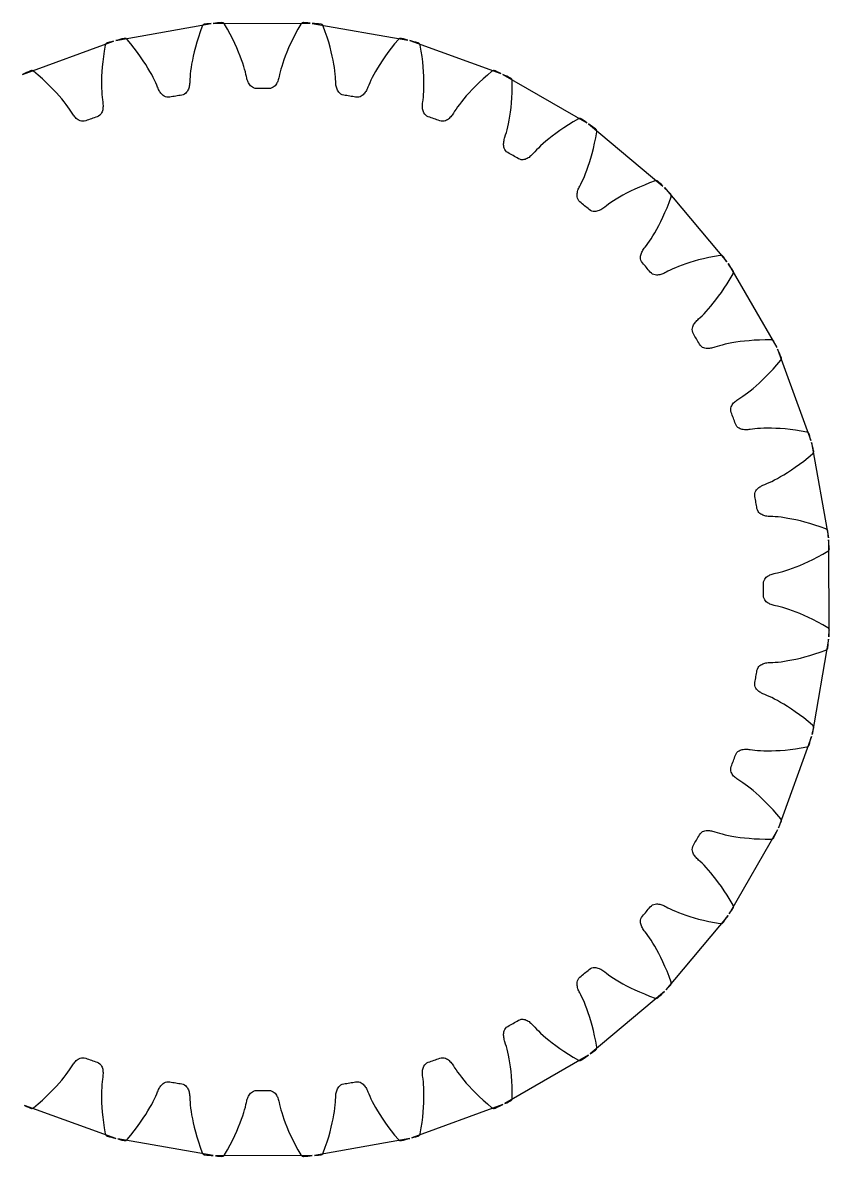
# Model space of a CAD drawing. Header units: metres. Extents: x -10.1 to 46.1, y -19 to 19.
# Drawn here: x 19.17 to 46.15, y -18.95 to 18.95 of the extents above; entities that cross this region are included whole.
import ezdxf

# ---------------------------------------------------------------- set-up
doc = ezdxf.new("R2010")
doc.units = ezdxf.units.M

msp = doc.modelspace()

# ---------------------------------------------------------------- linework, layer by layer
at = {"color": 1}
for points in [[(28.779, 18.934), (28.708, 18.94), (28.637, 18.945), (28.565, 18.951), (28.557, 18.951), (28.549, 18.95), (28.541, 18.949), (28.534, 18.948), (28.526, 18.946), (28.519, 18.943), (28.512, 18.939), (28.505, 18.935), (28.498, 18.931), (28.492, 18.926), (28.486, 18.921), (28.481, 18.915), (28.476, 18.908), (28.472, 18.902), (28.373, 18.73), (28.282, 18.564), (28.2, 18.404), (28.126, 18.251), (28.06, 18.106), (28.001, 17.967), (27.948, 17.836), (27.902, 17.713), (27.863, 17.598), (27.829, 17.491), (27.8, 17.393), (27.776, 17.303), (27.757, 17.222), (27.741, 17.15), (27.732, 17.11), (27.722, 17.072), (27.711, 17.035), (27.698, 17), (27.684, 16.966), (27.668, 16.934), (27.65, 16.902), (27.629, 16.872), (27.605, 16.843), (27.576, 16.815), (27.54, 16.79), (27.498, 16.768), (27.45, 16.754), (27.397, 16.749), (27.346, 16.749), (27.296, 16.75), (27.245, 16.75), (27.195, 16.75), (27.195, 16.75), (27.144, 16.75), (27.094, 16.75), (27.043, 16.749), (26.993, 16.749), (26.94, 16.754), (26.891, 16.768), (26.849, 16.79), (26.814, 16.815), (26.785, 16.843), (26.76, 16.872), (26.739, 16.902), (26.721, 16.934), (26.706, 16.966), (26.691, 17), (26.679, 17.035), (26.668, 17.072), (26.658, 17.11), (26.649, 17.15), (26.633, 17.222), (26.614, 17.303), (26.59, 17.393), (26.561, 17.491), (26.527, 17.598), (26.487, 17.713), (26.441, 17.836), (26.389, 17.967), (26.33, 18.106), (26.264, 18.251), (26.19, 18.404), (26.107, 18.564), (26.017, 18.73), (25.918, 18.902), (25.914, 18.908), (25.909, 18.915), (25.903, 18.921), (25.898, 18.926), (25.892, 18.931), (25.885, 18.935), (25.878, 18.939), (25.871, 18.943), (25.864, 18.946), (25.856, 18.948), (25.848, 18.949), (25.84, 18.95), (25.832, 18.951), (25.825, 18.951), (25.753, 18.945), (25.682, 18.94), (25.61, 18.934), (25.539, 18.928)], [(25.467, 18.921), (25.396, 18.915), (25.325, 18.908), (25.254, 18.901), (25.246, 18.899), (25.238, 18.898), (25.23, 18.895), (25.223, 18.892), (25.216, 18.889), (25.209, 18.885), (25.203, 18.88), (25.197, 18.875), (25.191, 18.87), (25.186, 18.864), (25.181, 18.857), (25.177, 18.851), (25.173, 18.844), (25.17, 18.836), (25.102, 18.65), (25.042, 18.47), (24.989, 18.299), (24.943, 18.136), (24.903, 17.981), (24.868, 17.834), (24.84, 17.696), (24.816, 17.567), (24.797, 17.447), (24.782, 17.336), (24.771, 17.234), (24.763, 17.141), (24.757, 17.058), (24.755, 16.985), (24.753, 16.943), (24.75, 16.904), (24.745, 16.866), (24.739, 16.829), (24.731, 16.793), (24.721, 16.759), (24.708, 16.725), (24.693, 16.691), (24.674, 16.658), (24.65, 16.626), (24.62, 16.594), (24.582, 16.566), (24.536, 16.543), (24.485, 16.529), (24.435, 16.521), (24.386, 16.513), (24.336, 16.504), (24.286, 16.496), (24.286, 16.496), (24.237, 16.487), (24.187, 16.478), (24.137, 16.469), (24.088, 16.459), (24.035, 16.455), (23.984, 16.461), (23.939, 16.474), (23.9, 16.494), (23.866, 16.516), (23.837, 16.54), (23.811, 16.567), (23.788, 16.594), (23.767, 16.623), (23.747, 16.654), (23.729, 16.686), (23.711, 16.721), (23.695, 16.757), (23.679, 16.795), (23.651, 16.863), (23.618, 16.939), (23.579, 17.024), (23.533, 17.115), (23.481, 17.215), (23.422, 17.321), (23.356, 17.434), (23.281, 17.554), (23.199, 17.68), (23.108, 17.812), (23.009, 17.95), (22.9, 18.093), (22.783, 18.241), (22.655, 18.393), (22.65, 18.399), (22.644, 18.404), (22.638, 18.409), (22.631, 18.413), (22.624, 18.417), (22.617, 18.42), (22.609, 18.423), (22.602, 18.425), (22.594, 18.427), (22.586, 18.427), (22.578, 18.428), (22.57, 18.427), (22.562, 18.426), (22.555, 18.425), (22.485, 18.407), (22.416, 18.389), (22.347, 18.371), (22.277, 18.353)], [(32.043, 18.371), (31.974, 18.389), (31.904, 18.407), (31.835, 18.425), (31.827, 18.426), (31.819, 18.427), (31.812, 18.428), (31.804, 18.427), (31.796, 18.427), (31.788, 18.425), (31.78, 18.423), (31.773, 18.42), (31.766, 18.417), (31.759, 18.413), (31.752, 18.409), (31.746, 18.404), (31.74, 18.399), (31.735, 18.393), (31.607, 18.241), (31.489, 18.093), (31.381, 17.95), (31.281, 17.812), (31.191, 17.68), (31.108, 17.554), (31.034, 17.434), (30.968, 17.321), (30.909, 17.215), (30.856, 17.115), (30.811, 17.024), (30.772, 16.939), (30.739, 16.863), (30.711, 16.795), (30.695, 16.757), (30.678, 16.721), (30.661, 16.686), (30.642, 16.654), (30.623, 16.623), (30.602, 16.594), (30.578, 16.567), (30.553, 16.54), (30.523, 16.516), (30.49, 16.494), (30.451, 16.474), (30.405, 16.461), (30.355, 16.455), (30.302, 16.459), (30.252, 16.469), (30.203, 16.478), (30.153, 16.487), (30.103, 16.496), (30.103, 16.496), (30.054, 16.504), (30.004, 16.513), (29.954, 16.521), (29.904, 16.529), (29.853, 16.543), (29.808, 16.566), (29.77, 16.594), (29.74, 16.626), (29.716, 16.658), (29.697, 16.691), (29.681, 16.725), (29.669, 16.759), (29.659, 16.793), (29.651, 16.829), (29.645, 16.866), (29.64, 16.904), (29.637, 16.943), (29.635, 16.985), (29.632, 17.058), (29.627, 17.141), (29.619, 17.234), (29.608, 17.336), (29.593, 17.447), (29.574, 17.567), (29.55, 17.696), (29.521, 17.834), (29.487, 17.981), (29.447, 18.136), (29.401, 18.299), (29.348, 18.47), (29.287, 18.65), (29.219, 18.836), (29.216, 18.844), (29.213, 18.851), (29.209, 18.857), (29.204, 18.864), (29.199, 18.87), (29.193, 18.875), (29.187, 18.88), (29.18, 18.885), (29.174, 18.889), (29.167, 18.892), (29.159, 18.895), (29.152, 18.898), (29.144, 18.899), (29.136, 18.901), (29.065, 18.908), (28.993, 18.915), (28.922, 18.921), (28.851, 18.928)], [(22.208, 18.334), (22.139, 18.315), (22.07, 18.296), (22.001, 18.276), (21.993, 18.274), (21.986, 18.271), (21.979, 18.267), (21.972, 18.263), (21.966, 18.258), (21.96, 18.253), (21.954, 18.248), (21.949, 18.241), (21.945, 18.235), (21.941, 18.228), (21.937, 18.221), (21.934, 18.214), (21.932, 18.206), (21.93, 18.199), (21.896, 18.003), (21.867, 17.816), (21.845, 17.638), (21.828, 17.469), (21.815, 17.309), (21.807, 17.159), (21.802, 17.018), (21.802, 16.887), (21.804, 16.765), (21.808, 16.653), (21.815, 16.551), (21.823, 16.458), (21.832, 16.376), (21.842, 16.303), (21.848, 16.262), (21.851, 16.222), (21.853, 16.184), (21.854, 16.147), (21.852, 16.11), (21.848, 16.074), (21.842, 16.039), (21.833, 16.003), (21.819, 15.967), (21.802, 15.931), (21.777, 15.895), (21.745, 15.861), (21.704, 15.83), (21.656, 15.808), (21.609, 15.791), (21.561, 15.774), (21.513, 15.757), (21.466, 15.74), (21.466, 15.74), (21.419, 15.723), (21.371, 15.705), (21.324, 15.687), (21.277, 15.67), (21.225, 15.656), (21.175, 15.653), (21.128, 15.659), (21.086, 15.671), (21.049, 15.687), (21.016, 15.706), (20.986, 15.727), (20.958, 15.751), (20.932, 15.776), (20.908, 15.802), (20.884, 15.831), (20.861, 15.862), (20.838, 15.894), (20.816, 15.929), (20.777, 15.991), (20.731, 16.061), (20.677, 16.137), (20.617, 16.22), (20.548, 16.308), (20.472, 16.403), (20.386, 16.503), (20.293, 16.608), (20.19, 16.718), (20.077, 16.832), (19.956, 16.95), (19.824, 17.072), (19.682, 17.197), (19.53, 17.325), (19.524, 17.33), (19.517, 17.334), (19.51, 17.338), (19.503, 17.341), (19.495, 17.344), (19.488, 17.346), (19.48, 17.347), (19.472, 17.348), (19.464, 17.348), (19.456, 17.347), (19.448, 17.346), (19.441, 17.344), (19.433, 17.342), (19.426, 17.339), (19.36, 17.31), (19.295, 17.28), (19.23, 17.25), (19.165, 17.22)], [(35.16, 17.25), (35.094, 17.28), (35.029, 17.31), (34.964, 17.339), (34.957, 17.342), (34.949, 17.344), (34.941, 17.346), (34.933, 17.347), (34.926, 17.348), (34.918, 17.348), (34.91, 17.347), (34.902, 17.346), (34.894, 17.344), (34.887, 17.341), (34.88, 17.338), (34.873, 17.334), (34.866, 17.33), (34.86, 17.325), (34.708, 17.197), (34.566, 17.072), (34.434, 16.95), (34.312, 16.832), (34.2, 16.718), (34.097, 16.608), (34.003, 16.503), (33.918, 16.403), (33.841, 16.308), (33.773, 16.22), (33.712, 16.137), (33.659, 16.061), (33.613, 15.991), (33.574, 15.929), (33.552, 15.894), (33.529, 15.862), (33.506, 15.831), (33.482, 15.802), (33.457, 15.776), (33.431, 15.751), (33.404, 15.727), (33.374, 15.706), (33.341, 15.687), (33.304, 15.671), (33.262, 15.659), (33.215, 15.653), (33.164, 15.656), (33.113, 15.67), (33.066, 15.687), (33.018, 15.705), (32.971, 15.723), (32.924, 15.74), (32.924, 15.74), (32.876, 15.757), (32.829, 15.774), (32.781, 15.791), (32.733, 15.808), (32.685, 15.83), (32.645, 15.861), (32.612, 15.895), (32.588, 15.931), (32.57, 15.967), (32.557, 16.003), (32.548, 16.039), (32.542, 16.074), (32.538, 16.11), (32.536, 16.147), (32.536, 16.184), (32.538, 16.222), (32.542, 16.262), (32.547, 16.303), (32.557, 16.376), (32.567, 16.458), (32.575, 16.551), (32.581, 16.653), (32.586, 16.765), (32.588, 16.887), (32.587, 17.018), (32.583, 17.159), (32.575, 17.309), (32.562, 17.469), (32.545, 17.638), (32.522, 17.816), (32.494, 18.003), (32.46, 18.199), (32.458, 18.206), (32.455, 18.214), (32.452, 18.221), (32.449, 18.228), (32.445, 18.235), (32.44, 18.241), (32.435, 18.248), (32.43, 18.253), (32.424, 18.258), (32.417, 18.263), (32.411, 18.267), (32.403, 18.271), (32.396, 18.274), (32.389, 18.276), (32.32, 18.296), (32.251, 18.315), (32.182, 18.334), (32.112, 18.353)], [(38.034, 15.605), (37.975, 15.646), (37.916, 15.686), (37.857, 15.726), (37.85, 15.731), (37.843, 15.734), (37.836, 15.737), (37.828, 15.74), (37.821, 15.742), (37.813, 15.743), (37.805, 15.744), (37.797, 15.744), (37.789, 15.743), (37.781, 15.742), (37.774, 15.74), (37.766, 15.738), (37.759, 15.734), (37.752, 15.731), (37.58, 15.631), (37.418, 15.533), (37.267, 15.436), (37.127, 15.341), (36.997, 15.247), (36.876, 15.157), (36.765, 15.07), (36.664, 14.986), (36.572, 14.906), (36.489, 14.831), (36.415, 14.76), (36.35, 14.694), (36.292, 14.634), (36.243, 14.579), (36.215, 14.549), (36.187, 14.521), (36.159, 14.495), (36.131, 14.471), (36.102, 14.448), (36.072, 14.428), (36.04, 14.41), (36.007, 14.394), (35.971, 14.381), (35.932, 14.372), (35.889, 14.367), (35.842, 14.37), (35.792, 14.382), (35.744, 14.404), (35.701, 14.43), (35.657, 14.455), (35.614, 14.481), (35.57, 14.506), (35.57, 14.506), (35.526, 14.531), (35.482, 14.556), (35.438, 14.581), (35.394, 14.606), (35.351, 14.636), (35.316, 14.673), (35.29, 14.713), (35.273, 14.753), (35.261, 14.791), (35.255, 14.829), (35.252, 14.866), (35.252, 14.902), (35.254, 14.938), (35.259, 14.974), (35.265, 15.011), (35.274, 15.048), (35.285, 15.086), (35.297, 15.126), (35.319, 15.196), (35.343, 15.276), (35.367, 15.365), (35.391, 15.465), (35.415, 15.574), (35.439, 15.694), (35.46, 15.823), (35.481, 15.963), (35.499, 16.112), (35.514, 16.272), (35.526, 16.441), (35.535, 16.62), (35.54, 16.809), (35.54, 17.008), (35.539, 17.016), (35.538, 17.024), (35.537, 17.031), (35.534, 17.039), (35.532, 17.046), (35.528, 17.054), (35.524, 17.06), (35.52, 17.067), (35.515, 17.073), (35.509, 17.079), (35.503, 17.084), (35.497, 17.089), (35.49, 17.093), (35.483, 17.097), (35.419, 17.128), (35.354, 17.159), (35.289, 17.189), (35.225, 17.22)], [(40.579, 13.486), (40.528, 13.536), (40.477, 13.586), (40.426, 13.636), (40.42, 13.641), (40.413, 13.646), (40.407, 13.651), (40.4, 13.654), (40.393, 13.657), (40.385, 13.66), (40.377, 13.662), (40.37, 13.663), (40.362, 13.664), (40.354, 13.664), (40.346, 13.664), (40.338, 13.663), (40.33, 13.661), (40.323, 13.659), (40.136, 13.591), (39.96, 13.522), (39.795, 13.452), (39.64, 13.383), (39.495, 13.314), (39.361, 13.246), (39.237, 13.179), (39.123, 13.114), (39.018, 13.052), (38.924, 12.992), (38.838, 12.935), (38.762, 12.881), (38.695, 12.832), (38.637, 12.787), (38.604, 12.762), (38.572, 12.739), (38.54, 12.718), (38.508, 12.699), (38.475, 12.682), (38.442, 12.668), (38.408, 12.655), (38.373, 12.646), (38.335, 12.639), (38.295, 12.636), (38.252, 12.639), (38.206, 12.65), (38.159, 12.67), (38.115, 12.701), (38.077, 12.733), (38.039, 12.766), (38, 12.799), (37.962, 12.831), (37.962, 12.831), (37.923, 12.864), (37.884, 12.896), (37.845, 12.928), (37.806, 12.96), (37.769, 12.998), (37.741, 13.04), (37.722, 13.084), (37.712, 13.126), (37.707, 13.166), (37.707, 13.204), (37.711, 13.241), (37.717, 13.276), (37.726, 13.311), (37.736, 13.346), (37.749, 13.381), (37.764, 13.416), (37.781, 13.452), (37.8, 13.489), (37.835, 13.554), (37.872, 13.629), (37.911, 13.713), (37.952, 13.807), (37.995, 13.91), (38.038, 14.024), (38.083, 14.148), (38.127, 14.281), (38.17, 14.426), (38.213, 14.58), (38.255, 14.745), (38.294, 14.92), (38.332, 15.105), (38.366, 15.3), (38.367, 15.308), (38.368, 15.316), (38.367, 15.324), (38.367, 15.332), (38.365, 15.34), (38.363, 15.347), (38.36, 15.355), (38.357, 15.362), (38.353, 15.369), (38.349, 15.375), (38.344, 15.382), (38.338, 15.387), (38.333, 15.393), (38.326, 15.398), (38.268, 15.44), (38.21, 15.481), (38.151, 15.523), (38.093, 15.564)], [(42.718, 10.957), (42.676, 11.015), (42.634, 11.073), (42.593, 11.131), (42.588, 11.138), (42.582, 11.144), (42.577, 11.149), (42.57, 11.154), (42.564, 11.158), (42.557, 11.162), (42.55, 11.165), (42.542, 11.168), (42.535, 11.17), (42.527, 11.172), (42.519, 11.173), (42.511, 11.173), (42.503, 11.173), (42.495, 11.172), (42.3, 11.137), (42.114, 11.1), (41.939, 11.06), (41.775, 11.018), (41.62, 10.976), (41.476, 10.932), (41.342, 10.888), (41.219, 10.844), (41.105, 10.8), (41.001, 10.758), (40.908, 10.716), (40.823, 10.677), (40.749, 10.64), (40.684, 10.606), (40.647, 10.587), (40.611, 10.57), (40.576, 10.555), (40.541, 10.542), (40.506, 10.531), (40.471, 10.522), (40.436, 10.516), (40.399, 10.512), (40.361, 10.512), (40.321, 10.517), (40.278, 10.527), (40.235, 10.546), (40.193, 10.574), (40.155, 10.611), (40.123, 10.65), (40.091, 10.689), (40.058, 10.728), (40.026, 10.767), (40.026, 10.767), (39.994, 10.805), (39.961, 10.844), (39.928, 10.882), (39.895, 10.921), (39.865, 10.964), (39.845, 11.011), (39.834, 11.057), (39.831, 11.1), (39.834, 11.141), (39.84, 11.178), (39.85, 11.213), (39.862, 11.247), (39.877, 11.28), (39.894, 11.313), (39.913, 11.345), (39.934, 11.377), (39.957, 11.41), (39.982, 11.442), (40.027, 11.501), (40.076, 11.568), (40.13, 11.644), (40.186, 11.729), (40.246, 11.824), (40.309, 11.928), (40.374, 12.042), (40.441, 12.166), (40.509, 12.301), (40.578, 12.445), (40.647, 12.6), (40.716, 12.765), (40.785, 12.941), (40.854, 13.128), (40.856, 13.136), (40.858, 13.143), (40.859, 13.151), (40.859, 13.159), (40.859, 13.167), (40.858, 13.175), (40.857, 13.183), (40.855, 13.19), (40.852, 13.198), (40.849, 13.205), (40.845, 13.212), (40.841, 13.219), (40.836, 13.225), (40.831, 13.231), (40.781, 13.282), (40.731, 13.333), (40.68, 13.384), (40.63, 13.435)], [(44.384, 8.095), (44.354, 8.159), (44.323, 8.224), (44.292, 8.289), (44.288, 8.296), (44.284, 8.302), (44.279, 8.309), (44.274, 8.314), (44.268, 8.32), (44.262, 8.325), (44.255, 8.329), (44.248, 8.333), (44.241, 8.337), (44.234, 8.34), (44.226, 8.342), (44.218, 8.344), (44.211, 8.345), (44.203, 8.345), (44.004, 8.345), (43.815, 8.34), (43.636, 8.331), (43.467, 8.319), (43.307, 8.304), (43.158, 8.286), (43.018, 8.266), (42.889, 8.244), (42.769, 8.221), (42.66, 8.197), (42.56, 8.172), (42.47, 8.148), (42.391, 8.125), (42.32, 8.102), (42.281, 8.09), (42.243, 8.079), (42.205, 8.071), (42.169, 8.064), (42.132, 8.059), (42.097, 8.057), (42.06, 8.057), (42.024, 8.06), (41.986, 8.066), (41.948, 8.078), (41.908, 8.095), (41.868, 8.121), (41.831, 8.156), (41.801, 8.2), (41.776, 8.244), (41.751, 8.287), (41.726, 8.331), (41.701, 8.375), (41.701, 8.375), (41.675, 8.419), (41.65, 8.462), (41.624, 8.506), (41.599, 8.549), (41.576, 8.597), (41.565, 8.647), (41.562, 8.694), (41.567, 8.737), (41.576, 8.777), (41.589, 8.812), (41.605, 8.846), (41.623, 8.877), (41.643, 8.907), (41.665, 8.936), (41.69, 8.964), (41.716, 8.992), (41.744, 9.02), (41.774, 9.048), (41.829, 9.098), (41.889, 9.155), (41.955, 9.221), (42.026, 9.295), (42.101, 9.378), (42.181, 9.469), (42.265, 9.571), (42.352, 9.681), (42.442, 9.802), (42.535, 9.932), (42.631, 10.073), (42.728, 10.224), (42.826, 10.385), (42.926, 10.557), (42.929, 10.564), (42.932, 10.571), (42.935, 10.579), (42.937, 10.586), (42.938, 10.594), (42.938, 10.602), (42.938, 10.61), (42.938, 10.618), (42.937, 10.626), (42.935, 10.633), (42.932, 10.641), (42.929, 10.648), (42.926, 10.655), (42.921, 10.662), (42.881, 10.721), (42.84, 10.78), (42.8, 10.839), (42.759, 10.898)], [(45.529, 4.987), (45.51, 5.056), (45.491, 5.125), (45.471, 5.194), (45.469, 5.201), (45.466, 5.209), (45.462, 5.216), (45.458, 5.222), (45.453, 5.229), (45.448, 5.235), (45.442, 5.24), (45.436, 5.245), (45.43, 5.25), (45.423, 5.254), (45.416, 5.258), (45.409, 5.261), (45.401, 5.263), (45.393, 5.265), (45.198, 5.299), (45.011, 5.327), (44.833, 5.35), (44.664, 5.367), (44.504, 5.38), (44.354, 5.388), (44.213, 5.392), (44.082, 5.393), (43.96, 5.391), (43.848, 5.387), (43.746, 5.38), (43.653, 5.372), (43.571, 5.363), (43.498, 5.353), (43.457, 5.347), (43.417, 5.343), (43.379, 5.341), (43.342, 5.341), (43.305, 5.343), (43.269, 5.347), (43.234, 5.353), (43.198, 5.362), (43.162, 5.375), (43.126, 5.393), (43.09, 5.418), (43.055, 5.45), (43.025, 5.491), (43.003, 5.539), (42.986, 5.586), (42.969, 5.634), (42.952, 5.681), (42.935, 5.729), (42.935, 5.729), (42.917, 5.776), (42.9, 5.824), (42.882, 5.871), (42.864, 5.918), (42.851, 5.969), (42.848, 6.02), (42.854, 6.067), (42.866, 6.109), (42.882, 6.146), (42.901, 6.179), (42.922, 6.209), (42.945, 6.237), (42.97, 6.262), (42.997, 6.287), (43.026, 6.311), (43.057, 6.334), (43.089, 6.357), (43.124, 6.379), (43.186, 6.418), (43.256, 6.464), (43.332, 6.517), (43.414, 6.578), (43.503, 6.647), (43.598, 6.723), (43.698, 6.808), (43.803, 6.902), (43.913, 7.005), (44.027, 7.117), (44.145, 7.239), (44.267, 7.371), (44.392, 7.513), (44.52, 7.665), (44.525, 7.671), (44.529, 7.678), (44.533, 7.685), (44.536, 7.692), (44.538, 7.699), (44.54, 7.707), (44.542, 7.715), (44.542, 7.723), (44.543, 7.731), (44.542, 7.739), (44.541, 7.746), (44.539, 7.754), (44.537, 7.762), (44.534, 7.769), (44.504, 7.834), (44.475, 7.9), (44.445, 7.965), (44.415, 8.03)], [(46.116, 1.727), (46.109, 1.799), (46.103, 1.87), (46.095, 1.941), (46.094, 1.949), (46.093, 1.957), (46.09, 1.964), (46.087, 1.972), (46.084, 1.979), (46.08, 1.986), (46.075, 1.992), (46.07, 1.998), (46.065, 2.004), (46.059, 2.009), (46.052, 2.014), (46.045, 2.018), (46.038, 2.022), (46.031, 2.025), (45.844, 2.092), (45.665, 2.153), (45.494, 2.206), (45.331, 2.252), (45.176, 2.292), (45.029, 2.327), (44.891, 2.355), (44.762, 2.379), (44.642, 2.398), (44.53, 2.413), (44.429, 2.424), (44.336, 2.432), (44.253, 2.437), (44.179, 2.44), (44.138, 2.442), (44.099, 2.445), (44.06, 2.45), (44.024, 2.456), (43.988, 2.464), (43.953, 2.474), (43.92, 2.487), (43.886, 2.502), (43.853, 2.521), (43.821, 2.545), (43.789, 2.575), (43.761, 2.613), (43.738, 2.658), (43.724, 2.71), (43.716, 2.759), (43.708, 2.809), (43.699, 2.859), (43.69, 2.909), (43.69, 2.909), (43.682, 2.958), (43.673, 3.008), (43.663, 3.058), (43.654, 3.107), (43.65, 3.16), (43.655, 3.211), (43.669, 3.256), (43.688, 3.295), (43.711, 3.329), (43.735, 3.358), (43.761, 3.384), (43.789, 3.407), (43.818, 3.428), (43.849, 3.448), (43.881, 3.466), (43.916, 3.484), (43.952, 3.5), (43.99, 3.516), (44.058, 3.544), (44.134, 3.577), (44.218, 3.616), (44.31, 3.662), (44.41, 3.714), (44.516, 3.773), (44.629, 3.839), (44.749, 3.913), (44.875, 3.996), (45.007, 4.086), (45.145, 4.186), (45.288, 4.294), (45.435, 4.412), (45.588, 4.54), (45.593, 4.545), (45.599, 4.551), (45.604, 4.557), (45.608, 4.564), (45.612, 4.571), (45.615, 4.578), (45.618, 4.585), (45.62, 4.593), (45.621, 4.601), (45.622, 4.609), (45.623, 4.617), (45.622, 4.625), (45.621, 4.632), (45.62, 4.64), (45.602, 4.71), (45.584, 4.779), (45.566, 4.848), (45.547, 4.918)], [(46.129, -1.585), (46.134, -1.513), (46.14, -1.442), (46.145, -1.37), (46.146, -1.362), (46.145, -1.354), (46.144, -1.347), (46.143, -1.339), (46.14, -1.331), (46.138, -1.324), (46.134, -1.317), (46.13, -1.31), (46.126, -1.303), (46.121, -1.297), (46.115, -1.291), (46.109, -1.286), (46.103, -1.281), (46.097, -1.277), (45.924, -1.178), (45.758, -1.087), (45.599, -1.005), (45.446, -0.931), (45.3, -0.865), (45.162, -0.806), (45.031, -0.753), (44.908, -0.708), (44.793, -0.668), (44.686, -0.634), (44.588, -0.605), (44.498, -0.581), (44.417, -0.562), (44.345, -0.546), (44.305, -0.537), (44.266, -0.527), (44.23, -0.516), (44.195, -0.503), (44.161, -0.489), (44.129, -0.473), (44.097, -0.455), (44.067, -0.435), (44.038, -0.41), (44.01, -0.381), (43.984, -0.346), (43.963, -0.303), (43.948, -0.255), (43.944, -0.202), (43.944, -0.151), (43.945, -0.101), (43.945, -0.05), (43.945, 0), (43.945, 0), (43.945, 0.05), (43.945, 0.101), (43.944, 0.151), (43.944, 0.202), (43.948, 0.255), (43.963, 0.303), (43.984, 0.346), (44.01, 0.381), (44.038, 0.41), (44.067, 0.435), (44.097, 0.455), (44.129, 0.473), (44.161, 0.489), (44.195, 0.503), (44.23, 0.516), (44.266, 0.527), (44.305, 0.537), (44.345, 0.546), (44.417, 0.562), (44.498, 0.581), (44.588, 0.605), (44.686, 0.634), (44.793, 0.668), (44.908, 0.708), (45.031, 0.753), (45.162, 0.806), (45.3, 0.865), (45.446, 0.931), (45.599, 1.005), (45.758, 1.087), (45.924, 1.178), (46.097, 1.277), (46.103, 1.281), (46.109, 1.286), (46.115, 1.291), (46.121, 1.297), (46.126, 1.303), (46.13, 1.31), (46.134, 1.317), (46.138, 1.324), (46.14, 1.331), (46.143, 1.339), (46.144, 1.347), (46.145, 1.354), (46.146, 1.362), (46.145, 1.37), (46.14, 1.442), (46.134, 1.513), (46.129, 1.585), (46.123, 1.656)], [(45.566, -4.848), (45.584, -4.779), (45.602, -4.71), (45.62, -4.64), (45.621, -4.632), (45.622, -4.625), (45.623, -4.617), (45.622, -4.609), (45.621, -4.601), (45.62, -4.593), (45.618, -4.585), (45.615, -4.578), (45.612, -4.571), (45.608, -4.564), (45.604, -4.557), (45.599, -4.551), (45.593, -4.545), (45.588, -4.54), (45.435, -4.412), (45.288, -4.294), (45.145, -4.186), (45.007, -4.086), (44.875, -3.996), (44.749, -3.913), (44.629, -3.839), (44.516, -3.773), (44.41, -3.714), (44.31, -3.662), (44.218, -3.616), (44.134, -3.577), (44.058, -3.544), (43.99, -3.516), (43.952, -3.5), (43.916, -3.484), (43.881, -3.466), (43.849, -3.448), (43.818, -3.428), (43.789, -3.407), (43.761, -3.384), (43.735, -3.358), (43.711, -3.329), (43.688, -3.295), (43.669, -3.256), (43.655, -3.211), (43.65, -3.16), (43.654, -3.107), (43.663, -3.058), (43.673, -3.008), (43.682, -2.958), (43.69, -2.909), (43.69, -2.909), (43.699, -2.859), (43.708, -2.809), (43.716, -2.759), (43.724, -2.71), (43.738, -2.658), (43.761, -2.613), (43.789, -2.575), (43.821, -2.545), (43.853, -2.521), (43.886, -2.502), (43.92, -2.487), (43.953, -2.474), (43.988, -2.464), (44.024, -2.456), (44.06, -2.45), (44.099, -2.445), (44.138, -2.442), (44.179, -2.44), (44.253, -2.437), (44.336, -2.432), (44.429, -2.424), (44.53, -2.413), (44.642, -2.398), (44.762, -2.379), (44.891, -2.355), (45.029, -2.327), (45.176, -2.292), (45.331, -2.252), (45.494, -2.206), (45.665, -2.153), (45.844, -2.092), (46.031, -2.025), (46.038, -2.022), (46.045, -2.018), (46.052, -2.014), (46.059, -2.009), (46.065, -2.004), (46.07, -1.998), (46.075, -1.992), (46.08, -1.986), (46.084, -1.979), (46.087, -1.972), (46.09, -1.964), (46.093, -1.957), (46.094, -1.949), (46.095, -1.941), (46.103, -1.87), (46.109, -1.799), (46.116, -1.727), (46.123, -1.656)], [(44.445, -7.965), (44.475, -7.9), (44.504, -7.834), (44.534, -7.769), (44.537, -7.762), (44.539, -7.754), (44.541, -7.746), (44.542, -7.739), (44.543, -7.731), (44.542, -7.723), (44.542, -7.715), (44.54, -7.707), (44.538, -7.699), (44.536, -7.692), (44.533, -7.685), (44.529, -7.678), (44.525, -7.671), (44.52, -7.665), (44.392, -7.513), (44.267, -7.371), (44.145, -7.239), (44.027, -7.117), (43.913, -7.005), (43.803, -6.902), (43.698, -6.808), (43.598, -6.723), (43.503, -6.647), (43.414, -6.578), (43.332, -6.517), (43.256, -6.464), (43.186, -6.418), (43.124, -6.379), (43.089, -6.357), (43.057, -6.334), (43.026, -6.311), (42.997, -6.287), (42.97, -6.262), (42.945, -6.237), (42.922, -6.209), (42.901, -6.179), (42.882, -6.146), (42.866, -6.109), (42.854, -6.067), (42.848, -6.02), (42.851, -5.969), (42.864, -5.918), (42.882, -5.871), (42.9, -5.824), (42.917, -5.776), (42.935, -5.729), (42.935, -5.729), (42.952, -5.681), (42.969, -5.634), (42.986, -5.586), (43.003, -5.539), (43.025, -5.491), (43.055, -5.45), (43.09, -5.418), (43.126, -5.393), (43.162, -5.375), (43.198, -5.362), (43.234, -5.353), (43.269, -5.347), (43.305, -5.343), (43.342, -5.341), (43.379, -5.341), (43.417, -5.343), (43.457, -5.347), (43.498, -5.353), (43.571, -5.363), (43.653, -5.372), (43.746, -5.38), (43.848, -5.387), (43.96, -5.391), (44.082, -5.393), (44.213, -5.392), (44.354, -5.388), (44.504, -5.38), (44.664, -5.367), (44.833, -5.35), (45.011, -5.327), (45.198, -5.299), (45.393, -5.265), (45.401, -5.263), (45.409, -5.261), (45.416, -5.258), (45.423, -5.254), (45.43, -5.25), (45.436, -5.245), (45.442, -5.24), (45.448, -5.235), (45.453, -5.229), (45.458, -5.222), (45.462, -5.216), (45.466, -5.209), (45.469, -5.201), (45.471, -5.194), (45.491, -5.125), (45.51, -5.056), (45.529, -4.987), (45.547, -4.918)], [(42.8, -10.839), (42.84, -10.78), (42.881, -10.721), (42.921, -10.662), (42.926, -10.655), (42.929, -10.648), (42.932, -10.641), (42.935, -10.633), (42.937, -10.626), (42.938, -10.618), (42.938, -10.61), (42.938, -10.602), (42.938, -10.594), (42.937, -10.586), (42.935, -10.579), (42.932, -10.571), (42.929, -10.564), (42.926, -10.557), (42.826, -10.385), (42.728, -10.224), (42.631, -10.073), (42.535, -9.932), (42.442, -9.802), (42.352, -9.681), (42.265, -9.571), (42.181, -9.469), (42.101, -9.378), (42.026, -9.295), (41.955, -9.221), (41.889, -9.155), (41.829, -9.098), (41.774, -9.048), (41.744, -9.02), (41.716, -8.992), (41.69, -8.964), (41.665, -8.936), (41.643, -8.907), (41.623, -8.877), (41.605, -8.846), (41.589, -8.812), (41.576, -8.777), (41.567, -8.737), (41.562, -8.694), (41.565, -8.647), (41.576, -8.597), (41.599, -8.549), (41.624, -8.506), (41.65, -8.462), (41.675, -8.419), (41.701, -8.375), (41.701, -8.375), (41.726, -8.331), (41.751, -8.287), (41.776, -8.244), (41.801, -8.2), (41.831, -8.156), (41.868, -8.121), (41.908, -8.095), (41.948, -8.078), (41.986, -8.066), (42.024, -8.06), (42.06, -8.057), (42.097, -8.057), (42.132, -8.059), (42.169, -8.064), (42.205, -8.071), (42.243, -8.079), (42.281, -8.09), (42.32, -8.102), (42.391, -8.125), (42.47, -8.148), (42.56, -8.172), (42.66, -8.197), (42.769, -8.221), (42.889, -8.244), (43.018, -8.266), (43.158, -8.286), (43.307, -8.304), (43.467, -8.319), (43.636, -8.331), (43.815, -8.34), (44.004, -8.345), (44.203, -8.345), (44.211, -8.345), (44.218, -8.344), (44.226, -8.342), (44.234, -8.34), (44.241, -8.337), (44.248, -8.333), (44.255, -8.329), (44.262, -8.325), (44.268, -8.32), (44.274, -8.314), (44.279, -8.309), (44.284, -8.302), (44.288, -8.296), (44.292, -8.289), (44.323, -8.224), (44.354, -8.159), (44.384, -8.095), (44.415, -8.03)], [(40.68, -13.384), (40.731, -13.333), (40.781, -13.282), (40.831, -13.231), (40.836, -13.225), (40.841, -13.219), (40.845, -13.212), (40.849, -13.205), (40.852, -13.198), (40.855, -13.19), (40.857, -13.183), (40.858, -13.175), (40.859, -13.167), (40.859, -13.159), (40.859, -13.151), (40.858, -13.143), (40.856, -13.136), (40.854, -13.128), (40.785, -12.941), (40.716, -12.765), (40.647, -12.6), (40.578, -12.445), (40.509, -12.301), (40.441, -12.166), (40.374, -12.042), (40.309, -11.928), (40.246, -11.824), (40.186, -11.729), (40.13, -11.644), (40.076, -11.568), (40.027, -11.501), (39.982, -11.442), (39.957, -11.41), (39.934, -11.377), (39.913, -11.345), (39.894, -11.313), (39.877, -11.28), (39.862, -11.247), (39.85, -11.213), (39.84, -11.178), (39.834, -11.141), (39.831, -11.1), (39.834, -11.057), (39.845, -11.011), (39.865, -10.964), (39.895, -10.921), (39.928, -10.882), (39.961, -10.844), (39.994, -10.805), (40.026, -10.767), (40.026, -10.767), (40.058, -10.728), (40.091, -10.689), (40.123, -10.65), (40.155, -10.611), (40.193, -10.574), (40.235, -10.546), (40.278, -10.527), (40.321, -10.517), (40.361, -10.512), (40.399, -10.512), (40.436, -10.516), (40.471, -10.522), (40.506, -10.531), (40.541, -10.542), (40.576, -10.555), (40.611, -10.57), (40.647, -10.587), (40.684, -10.606), (40.749, -10.64), (40.823, -10.677), (40.908, -10.716), (41.001, -10.758), (41.105, -10.8), (41.219, -10.844), (41.342, -10.888), (41.476, -10.932), (41.62, -10.976), (41.775, -11.018), (41.939, -11.06), (42.114, -11.1), (42.3, -11.137), (42.495, -11.172), (42.503, -11.173), (42.511, -11.173), (42.519, -11.173), (42.527, -11.172), (42.535, -11.17), (42.542, -11.168), (42.55, -11.165), (42.557, -11.162), (42.564, -11.158), (42.57, -11.154), (42.577, -11.149), (42.582, -11.144), (42.588, -11.138), (42.593, -11.131), (42.634, -11.073), (42.676, -11.015), (42.718, -10.957), (42.759, -10.898)], [(38.151, -15.523), (38.21, -15.481), (38.268, -15.44), (38.326, -15.398), (38.333, -15.393), (38.338, -15.387), (38.344, -15.382), (38.349, -15.375), (38.353, -15.369), (38.357, -15.362), (38.36, -15.355), (38.363, -15.347), (38.365, -15.34), (38.367, -15.332), (38.367, -15.324), (38.368, -15.316), (38.367, -15.308), (38.366, -15.3), (38.332, -15.105), (38.294, -14.92), (38.255, -14.745), (38.213, -14.58), (38.17, -14.426), (38.127, -14.281), (38.083, -14.148), (38.038, -14.024), (37.995, -13.91), (37.952, -13.807), (37.911, -13.713), (37.872, -13.629), (37.835, -13.554), (37.8, -13.489), (37.781, -13.452), (37.764, -13.416), (37.749, -13.381), (37.736, -13.346), (37.726, -13.311), (37.717, -13.276), (37.711, -13.241), (37.707, -13.204), (37.707, -13.166), (37.712, -13.126), (37.722, -13.084), (37.741, -13.04), (37.769, -12.998), (37.806, -12.96), (37.845, -12.928), (37.884, -12.896), (37.923, -12.864), (37.962, -12.831), (37.962, -12.831), (38, -12.799), (38.039, -12.766), (38.077, -12.733), (38.115, -12.701), (38.159, -12.67), (38.206, -12.65), (38.252, -12.639), (38.295, -12.636), (38.335, -12.639), (38.373, -12.646), (38.408, -12.655), (38.442, -12.668), (38.475, -12.682), (38.508, -12.699), (38.54, -12.718), (38.572, -12.739), (38.604, -12.762), (38.637, -12.787), (38.695, -12.832), (38.762, -12.881), (38.838, -12.935), (38.924, -12.992), (39.018, -13.052), (39.123, -13.114), (39.237, -13.179), (39.361, -13.246), (39.495, -13.314), (39.64, -13.383), (39.795, -13.452), (39.96, -13.522), (40.136, -13.591), (40.323, -13.659), (40.33, -13.661), (40.338, -13.663), (40.346, -13.664), (40.354, -13.664), (40.362, -13.664), (40.37, -13.663), (40.377, -13.662), (40.385, -13.66), (40.393, -13.657), (40.4, -13.654), (40.407, -13.651), (40.413, -13.646), (40.42, -13.641), (40.426, -13.636), (40.477, -13.586), (40.528, -13.536), (40.579, -13.486), (40.63, -13.435)], [(35.289, -17.189), (35.354, -17.159), (35.419, -17.128), (35.483, -17.097), (35.49, -17.093), (35.497, -17.089), (35.503, -17.084), (35.509, -17.079), (35.515, -17.073), (35.52, -17.067), (35.524, -17.06), (35.528, -17.054), (35.532, -17.046), (35.534, -17.039), (35.537, -17.031), (35.538, -17.024), (35.539, -17.016), (35.54, -17.008), (35.54, -16.809), (35.535, -16.62), (35.526, -16.441), (35.514, -16.272), (35.499, -16.112), (35.481, -15.963), (35.46, -15.823), (35.439, -15.694), (35.415, -15.574), (35.391, -15.465), (35.367, -15.365), (35.343, -15.276), (35.319, -15.196), (35.297, -15.126), (35.285, -15.086), (35.274, -15.048), (35.265, -15.011), (35.259, -14.974), (35.254, -14.938), (35.252, -14.902), (35.252, -14.866), (35.255, -14.829), (35.261, -14.791), (35.273, -14.753), (35.29, -14.713), (35.316, -14.673), (35.351, -14.636), (35.394, -14.606), (35.438, -14.581), (35.482, -14.556), (35.526, -14.531), (35.57, -14.506), (35.57, -14.506), (35.614, -14.481), (35.657, -14.455), (35.701, -14.43), (35.744, -14.404), (35.792, -14.382), (35.842, -14.37), (35.889, -14.367), (35.932, -14.372), (35.971, -14.381), (36.007, -14.394), (36.04, -14.41), (36.072, -14.428), (36.102, -14.448), (36.131, -14.471), (36.159, -14.495), (36.187, -14.521), (36.215, -14.549), (36.243, -14.579), (36.292, -14.634), (36.35, -14.694), (36.415, -14.76), (36.489, -14.831), (36.572, -14.906), (36.664, -14.986), (36.765, -15.07), (36.876, -15.157), (36.997, -15.247), (37.127, -15.341), (37.267, -15.436), (37.418, -15.533), (37.58, -15.631), (37.752, -15.731), (37.759, -15.734), (37.766, -15.738), (37.774, -15.74), (37.781, -15.742), (37.789, -15.743), (37.797, -15.744), (37.805, -15.744), (37.813, -15.743), (37.821, -15.742), (37.828, -15.74), (37.836, -15.737), (37.843, -15.734), (37.85, -15.731), (37.857, -15.726), (37.916, -15.686), (37.975, -15.646), (38.034, -15.605), (38.093, -15.564)], [(19.23, -17.25), (19.295, -17.28), (19.36, -17.31), (19.426, -17.339), (19.433, -17.342), (19.441, -17.344), (19.448, -17.346), (19.456, -17.347), (19.464, -17.348), (19.472, -17.348), (19.48, -17.347), (19.488, -17.346), (19.495, -17.344), (19.503, -17.341), (19.51, -17.338), (19.517, -17.334), (19.524, -17.33), (19.53, -17.325), (19.682, -17.197), (19.824, -17.072), (19.956, -16.95), (20.077, -16.832), (20.19, -16.718), (20.293, -16.608), (20.386, -16.503), (20.472, -16.403), (20.548, -16.308), (20.617, -16.22), (20.677, -16.137), (20.731, -16.061), (20.777, -15.991), (20.816, -15.929), (20.838, -15.894), (20.861, -15.862), (20.884, -15.831), (20.908, -15.802), (20.932, -15.776), (20.958, -15.751), (20.986, -15.727), (21.016, -15.706), (21.049, -15.687), (21.086, -15.671), (21.128, -15.659), (21.175, -15.653), (21.225, -15.656), (21.277, -15.67), (21.324, -15.687), (21.371, -15.705), (21.419, -15.723), (21.466, -15.74), (21.466, -15.74), (21.513, -15.757), (21.561, -15.774), (21.609, -15.791), (21.656, -15.808), (21.704, -15.83), (21.745, -15.861), (21.777, -15.895), (21.802, -15.931), (21.819, -15.967), (21.833, -16.003), (21.842, -16.039), (21.848, -16.074), (21.852, -16.11), (21.854, -16.147), (21.853, -16.184), (21.851, -16.222), (21.848, -16.262), (21.842, -16.303), (21.832, -16.376), (21.823, -16.458), (21.815, -16.551), (21.808, -16.653), (21.804, -16.765), (21.802, -16.887), (21.802, -17.018), (21.807, -17.159), (21.815, -17.309), (21.828, -17.469), (21.845, -17.638), (21.867, -17.816), (21.896, -18.003), (21.93, -18.199), (21.932, -18.206), (21.934, -18.214), (21.937, -18.221), (21.941, -18.228), (21.945, -18.235), (21.949, -18.241), (21.954, -18.248), (21.96, -18.253), (21.966, -18.258), (21.972, -18.263), (21.979, -18.267), (21.986, -18.271), (21.993, -18.274), (22.001, -18.276), (22.07, -18.296), (22.139, -18.315), (22.208, -18.334), (22.277, -18.353)], [(32.182, -18.334), (32.251, -18.315), (32.32, -18.296), (32.389, -18.276), (32.396, -18.274), (32.403, -18.271), (32.411, -18.267), (32.417, -18.263), (32.424, -18.258), (32.43, -18.253), (32.435, -18.248), (32.44, -18.241), (32.445, -18.235), (32.449, -18.228), (32.452, -18.221), (32.455, -18.214), (32.458, -18.206), (32.46, -18.199), (32.494, -18.003), (32.522, -17.816), (32.545, -17.638), (32.562, -17.469), (32.575, -17.309), (32.583, -17.159), (32.587, -17.018), (32.588, -16.887), (32.586, -16.765), (32.581, -16.653), (32.575, -16.551), (32.567, -16.458), (32.557, -16.376), (32.547, -16.303), (32.542, -16.262), (32.538, -16.222), (32.536, -16.184), (32.536, -16.147), (32.538, -16.11), (32.542, -16.074), (32.548, -16.039), (32.557, -16.003), (32.57, -15.967), (32.588, -15.931), (32.612, -15.895), (32.645, -15.861), (32.685, -15.83), (32.733, -15.808), (32.781, -15.791), (32.829, -15.774), (32.876, -15.757), (32.924, -15.74), (32.924, -15.74), (32.971, -15.723), (33.018, -15.705), (33.066, -15.687), (33.113, -15.67), (33.164, -15.656), (33.215, -15.653), (33.262, -15.659), (33.304, -15.671), (33.341, -15.687), (33.374, -15.706), (33.404, -15.727), (33.431, -15.751), (33.457, -15.776), (33.482, -15.802), (33.506, -15.831), (33.529, -15.862), (33.552, -15.894), (33.574, -15.929), (33.613, -15.991), (33.659, -16.061), (33.712, -16.137), (33.773, -16.22), (33.841, -16.308), (33.918, -16.403), (34.003, -16.503), (34.097, -16.608), (34.2, -16.718), (34.312, -16.832), (34.434, -16.95), (34.566, -17.072), (34.708, -17.197), (34.86, -17.325), (34.866, -17.33), (34.873, -17.334), (34.88, -17.338), (34.887, -17.341), (34.894, -17.344), (34.902, -17.346), (34.91, -17.347), (34.918, -17.348), (34.926, -17.348), (34.933, -17.347), (34.941, -17.346), (34.949, -17.344), (34.957, -17.342), (34.964, -17.339), (35.029, -17.31), (35.094, -17.28), (35.16, -17.25), (35.225, -17.22)], [(22.347, -18.371), (22.416, -18.389), (22.485, -18.407), (22.555, -18.425), (22.562, -18.426), (22.57, -18.427), (22.578, -18.428), (22.586, -18.427), (22.594, -18.427), (22.602, -18.425), (22.609, -18.423), (22.617, -18.42), (22.624, -18.417), (22.631, -18.413), (22.638, -18.409), (22.644, -18.404), (22.65, -18.399), (22.655, -18.393), (22.783, -18.241), (22.9, -18.093), (23.009, -17.95), (23.108, -17.812), (23.199, -17.68), (23.281, -17.554), (23.356, -17.434), (23.422, -17.321), (23.481, -17.215), (23.533, -17.115), (23.579, -17.024), (23.618, -16.939), (23.651, -16.863), (23.679, -16.795), (23.695, -16.757), (23.711, -16.721), (23.729, -16.686), (23.747, -16.654), (23.767, -16.623), (23.788, -16.594), (23.811, -16.567), (23.837, -16.54), (23.866, -16.516), (23.9, -16.494), (23.939, -16.474), (23.984, -16.461), (24.035, -16.455), (24.088, -16.459), (24.137, -16.469), (24.187, -16.478), (24.237, -16.487), (24.286, -16.496), (24.286, -16.496), (24.336, -16.504), (24.386, -16.513), (24.435, -16.521), (24.485, -16.529), (24.536, -16.543), (24.582, -16.566), (24.62, -16.594), (24.65, -16.626), (24.674, -16.658), (24.693, -16.691), (24.708, -16.725), (24.721, -16.759), (24.731, -16.793), (24.739, -16.829), (24.745, -16.866), (24.75, -16.904), (24.753, -16.943), (24.755, -16.985), (24.757, -17.058), (24.763, -17.141), (24.771, -17.234), (24.782, -17.336), (24.797, -17.447), (24.816, -17.567), (24.84, -17.696), (24.868, -17.834), (24.903, -17.981), (24.943, -18.136), (24.989, -18.299), (25.042, -18.47), (25.102, -18.65), (25.17, -18.836), (25.173, -18.844), (25.177, -18.851), (25.181, -18.857), (25.186, -18.864), (25.191, -18.87), (25.197, -18.875), (25.203, -18.88), (25.209, -18.885), (25.216, -18.889), (25.223, -18.892), (25.23, -18.895), (25.238, -18.898), (25.246, -18.899), (25.254, -18.901), (25.325, -18.908), (25.396, -18.915), (25.467, -18.921), (25.539, -18.928)], [(28.922, -18.921), (28.993, -18.915), (29.065, -18.908), (29.136, -18.901), (29.144, -18.899), (29.152, -18.898), (29.159, -18.895), (29.167, -18.892), (29.174, -18.889), (29.18, -18.885), (29.187, -18.88), (29.193, -18.875), (29.199, -18.87), (29.204, -18.864), (29.209, -18.857), (29.213, -18.851), (29.216, -18.844), (29.219, -18.836), (29.287, -18.65), (29.348, -18.47), (29.401, -18.299), (29.447, -18.136), (29.487, -17.981), (29.521, -17.834), (29.55, -17.696), (29.574, -17.567), (29.593, -17.447), (29.608, -17.336), (29.619, -17.234), (29.627, -17.141), (29.632, -17.058), (29.635, -16.985), (29.637, -16.943), (29.64, -16.904), (29.645, -16.866), (29.651, -16.829), (29.659, -16.793), (29.669, -16.759), (29.681, -16.725), (29.697, -16.691), (29.716, -16.658), (29.74, -16.626), (29.77, -16.594), (29.808, -16.566), (29.853, -16.543), (29.904, -16.529), (29.954, -16.521), (30.004, -16.513), (30.054, -16.504), (30.103, -16.496), (30.103, -16.496), (30.153, -16.487), (30.203, -16.478), (30.252, -16.469), (30.302, -16.459), (30.355, -16.455), (30.405, -16.461), (30.451, -16.474), (30.49, -16.494), (30.523, -16.516), (30.553, -16.54), (30.578, -16.567), (30.602, -16.594), (30.623, -16.623), (30.642, -16.654), (30.661, -16.686), (30.678, -16.721), (30.695, -16.757), (30.711, -16.795), (30.739, -16.863), (30.772, -16.939), (30.811, -17.024), (30.856, -17.115), (30.909, -17.215), (30.968, -17.321), (31.034, -17.434), (31.108, -17.554), (31.191, -17.68), (31.281, -17.812), (31.381, -17.95), (31.489, -18.093), (31.607, -18.241), (31.735, -18.393), (31.74, -18.399), (31.746, -18.404), (31.752, -18.409), (31.759, -18.413), (31.766, -18.417), (31.773, -18.42), (31.78, -18.423), (31.788, -18.425), (31.796, -18.427), (31.804, -18.427), (31.812, -18.428), (31.819, -18.427), (31.827, -18.426), (31.835, -18.425), (31.904, -18.407), (31.974, -18.389), (32.043, -18.371), (32.112, -18.353)], [(25.61, -18.934), (25.682, -18.94), (25.753, -18.945), (25.825, -18.951), (25.832, -18.951), (25.84, -18.95), (25.848, -18.949), (25.856, -18.948), (25.864, -18.946), (25.871, -18.943), (25.878, -18.939), (25.885, -18.935), (25.892, -18.931), (25.898, -18.926), (25.903, -18.921), (25.909, -18.915), (25.914, -18.908), (25.918, -18.902), (26.017, -18.73), (26.107, -18.564), (26.19, -18.404), (26.264, -18.251), (26.33, -18.106), (26.389, -17.967), (26.441, -17.836), (26.487, -17.713), (26.527, -17.598), (26.561, -17.491), (26.59, -17.393), (26.614, -17.303), (26.633, -17.222), (26.649, -17.15), (26.658, -17.11), (26.668, -17.072), (26.679, -17.035), (26.691, -17), (26.706, -16.966), (26.721, -16.934), (26.739, -16.902), (26.76, -16.872), (26.785, -16.843), (26.814, -16.815), (26.849, -16.79), (26.891, -16.768), (26.94, -16.754), (26.993, -16.749), (27.043, -16.749), (27.094, -16.75), (27.144, -16.75), (27.195, -16.75), (27.195, -16.75), (27.245, -16.75), (27.296, -16.75), (27.346, -16.749), (27.397, -16.749), (27.45, -16.754), (27.498, -16.768), (27.54, -16.79), (27.576, -16.815), (27.605, -16.843), (27.629, -16.872), (27.65, -16.902), (27.668, -16.934), (27.684, -16.966), (27.698, -17), (27.711, -17.035), (27.722, -17.072), (27.732, -17.11), (27.741, -17.15), (27.757, -17.222), (27.776, -17.303), (27.8, -17.393), (27.829, -17.491), (27.863, -17.598), (27.902, -17.713), (27.948, -17.836), (28.001, -17.967), (28.06, -18.106), (28.126, -18.251), (28.2, -18.404), (28.282, -18.564), (28.373, -18.73), (28.472, -18.902), (28.476, -18.908), (28.481, -18.915), (28.486, -18.921), (28.492, -18.926), (28.498, -18.931), (28.505, -18.935), (28.512, -18.939), (28.519, -18.943), (28.526, -18.946), (28.534, -18.948), (28.541, -18.949), (28.549, -18.95), (28.557, -18.951), (28.565, -18.951), (28.637, -18.945), (28.708, -18.94), (28.779, -18.934), (28.851, -18.928)]]:
    msp.add_lwpolyline(points, close=True, dxfattribs=at)

doc.saveas('drawing.dxf')
